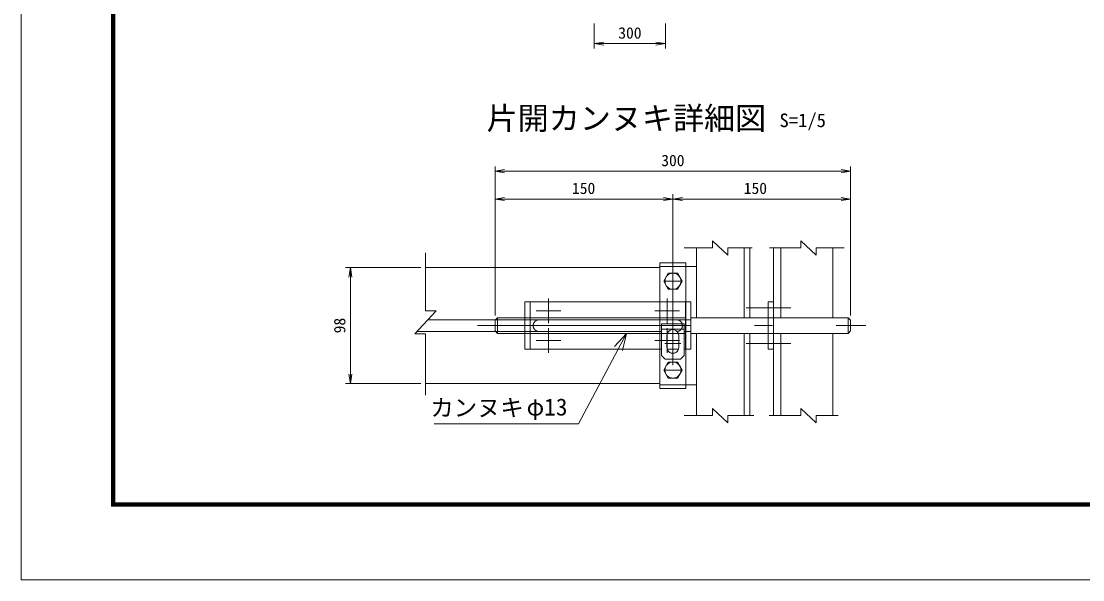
# Model space of a CAD drawing. Units: millimetres, scale not verified, with parts at other scales. Extents: x -5936 to 5936, y -4198 to 4198.
# Drawn here: x -5936 to -1455, y -4198 to -1838 of the extents above; entities that cross this region are included whole.
import ezdxf
from ezdxf.enums import TextEntityAlignment as Align

# ---------------------------------------------------------------- set-up
doc = ezdxf.new("R2010")
doc.units = ezdxf.units.MM
doc.header["$LTSCALE"] = 30
for name, pattern in [('USER2', [12.6, 8.4, -4.2]), ('USER3', [50.5, 30, -9, 2.5, -9]), ('USER4', [50.8, 31.75, -6.35, 6.35, -6.35])]:
    doc.linetypes.add(name, pattern=pattern)
for name, color, linetype, lineweight in [('0-2_D-STR3', 3, 'Continuous', 9), ('0-5_D-STR1', 1, 'Continuous', 9), ('0-6_D-STR-DIM', 7, 'Continuous', 9), ('0-7_D-STR-TXT', 7, 'Continuous', 9), ('0-C_0', 7, 'Continuous', 9), ('0-E_1', 7, 'Continuous', 9), ('0-F_D-TTL', 7, 'Continuous', 9)]:
    doc.layers.add(name, color=color, linetype=linetype, lineweight=lineweight)
doc.layers.add('0-4_D-TTL-TXT', color=7, linetype='Continuous')
doc.styles.add('ＭＳ ゴシック', font='')
doc.styles.get('ＭＳ ゴシック').set_extended_font_data('MS Gothic')

# ---------------------------------------------------------------- blocks, each defined once
blk = doc.blocks.new('_OPEN')
at = {"layer": '0-C_0'}
blk.add_line((-30, 5), (0, 0), dxfattribs=at)
blk.add_lwpolyline([(-30, -5), (0, 0), (-30, 0)], dxfattribs=at)
blk = doc.blocks.new('G98')
at = {"layer": '0-E_1'}
for q in [(98594.7, 22396.2), (97771.9, 21958.9), (102238.2, 14547.7)]:
    blk.add_line((97367.4, 23712.9), q, dxfattribs=at)

msp = doc.modelspace()

# ---------------------------------------------------------------- linework, layer by layer
at = {"layer": '0-2_D-STR3'}
for p, q in [((-3239.82, -2858.92), (-3129.82, -2858.92)), ((-3239.82, -2873.92), (-3239.82, -2858.92)), ((-3129.82, -2873.92), (-3129.82, -2858.92)), ((-3239.82, -2873.92), (-3239.82, -3373.92)), ((-3129.82, -2873.92), (-3129.82, -3373.92)), ((-3217.94, -2936.42), (-3151.7, -2936.42)), ((-3809.82, -3023.92), (-3109.82, -3023.92)), ((-3809.82, -3223.92), (-3809.82, -3023.92)), ((-3787.32, -3023.92), (-3787.32, -3223.92)), ((-3132.32, -3023.92), (-3132.32, -3223.92)), ((-3109.82, -3223.92), (-3109.82, -3023.92)), ((-2782.32, -3223.92), (-2782.32, -3023.92)), ((-2782.32, -3023.92), (-2759.82, -3023.92)), ((-2759.82, -3223.92), (-2759.82, -3023.92)), ((-3925.38, -3091.42), (-3935.38, -3101.42)), ((-3452.48, -3091.42), (-3925.38, -3091.42)), ((-3925.38, -3091.42), (-3925.38, -3156.42)), ((-3132.32, -3091.42), (-3787.32, -3091.42)), ((-2754.82, -3091.42), (-3109.82, -3091.42)), ((-2445.38, -3091.42), (-2757.32, -3091.42)), ((-2445.38, -3156.42), (-2445.38, -3091.42)), ((-2435.38, -3101.42), (-2445.38, -3091.42)), ((-3935.38, -3101.42), (-3935.38, -3146.42)), ((-3109.82, -3098.92), (-3932.88, -3098.92)), ((-3232.88, -3250.69), (-3232.88, -3115.69)), ((-3232.88, -3115.69), (-3137.88, -3115.69)), ((-3137.88, -3115.69), (-3137.88, -3250.69)), ((-3935.38, -3146.42), (-3925.38, -3156.42)), ((-3232.88, -3148.92), (-3932.88, -3148.92)), ((-3452.48, -3156.42), (-3925.38, -3156.42)), ((-3590.22, -3156.42), (-3787.32, -3156.42)), ((-3132.32, -3156.42), (-3495.22, -3156.42)), ((-3210.38, -3165.69), (-3210.38, -3215.69)), ((-3209.82, -3223.92), (-3209.82, -3173.92)), ((-3162.16, -3156.42), (-3208.6, -3156.42)), ((-3160.38, -3165.69), (-3160.38, -3215.69)), ((-2754.82, -3156.42), (-3109.82, -3156.42)), ((-2445.38, -3156.42), (-2757.32, -3156.42)), ((-3809.82, -3223.92), (-3232.88, -3223.92)), ((-3208.99, -3223.92), (-3161.78, -3223.92)), ((-3137.88, -3223.92), (-3109.82, -3223.92)), ((-2782.32, -3223.92), (-2759.82, -3223.92)), ((-3217.88, -3265.69), (-3232.88, -3250.69)), ((-3152.88, -3265.69), (-3217.88, -3265.69)), ((-3137.88, -3250.69), (-3152.88, -3265.69)), ((-3217.94, -3311.42), (-3151.7, -3311.42)), ((-3239.82, -3373.92), (-3239.82, -3388.92)), ((-3129.82, -3388.92), (-3239.82, -3388.92)), ((-3129.82, -3373.92), (-3129.82, -3388.92))]:
    msp.add_line(p, q, dxfattribs=at)
at = {"layer": '0-2_D-STR3', "linetype": 'USER2'}
for p, q in [((-3709.82, -3113.4), (-3709.82, -3009.45)), ((-3209.82, -3113.4), (-3209.82, -3009.45)), ((-3761.8, -3061.42), (-3657.86, -3061.42)), ((-3157.84, -3061.42), (-3261.78, -3061.42)), ((-3709.82, -3134.44), (-3709.82, -3238.4)), ((-3209.82, -3134.44), (-3209.82, -3238.4)), ((-3137.88, -3138.19), (-3232.88, -3138.19)), ((-3109.82, -3148.92), (-3137.88, -3148.92)), ((-3761.8, -3186.42), (-3657.86, -3186.42)), ((-3157.84, -3186.42), (-3261.78, -3186.42)), ((-3239.82, -3373.92), (-3129.82, -3373.92))]:
    msp.add_line(p, q, dxfattribs=at)
at = {"layer": '0-2_D-STR3', "linetype": 'USER4'}
for p, q in [((-2687.23, -3048.92), (-2876.17, -3048.92)), ((-2687.23, -3198.92), (-2876.17, -3198.92))]:
    msp.add_line(p, q, dxfattribs=at)
at = {"layer": '0-2_D-STR3', "linetype": 'USER3'}
for p, q in [((-4010.18, -3123.92), (-2370.95, -3123.92)), ((-3218.5, -3198.92), (-3151.13, -3198.92))]:
    msp.add_line(p, q, dxfattribs=at)
at = {"layer": '0-2_D-STR3'}
for points in [[(-3224.02, -2936.42), (-3204.42, -2902.48), (-3165.22, -2902.48), (-3145.62, -2936.42), (-3165.22, -2970.37), (-3204.42, -2970.37)], [(-3224.02, -3311.42), (-3204.42, -3345.37), (-3165.22, -3345.37), (-3145.62, -3311.42), (-3165.22, -3277.48), (-3204.42, -3277.48)]]:
    msp.add_lwpolyline(points, close=True, dxfattribs=at)
msp.add_lwpolyline([(-2435.38, -3101.42), (-2435.38, -3146.42), (-2445.38, -3156.42)], dxfattribs=at)
for centre in [(-3184.82, -2936.42), (-3184.82, -3311.42)]:
    msp.add_circle(centre, 34, dxfattribs=at)
at = {"layer": '0-2_D-STR3', "linetype": 'USER2'}
for centre, start, end in [((-3749.82, -3123.92), 89.99998, 269.99929), ((-3169.82, -3123.92), 270.00068, 89.99999)]:
    msp.add_arc(centre, 25, start, end, dxfattribs=at)
at = {"layer": '0-2_D-STR3'}
for centre, start, end in [((-3185.38, -3165.69), 0.00001, 180.00001), ((-3185.38, -3215.69), 180, 0.00001)]:
    msp.add_arc(centre, 25, start, end, dxfattribs=at)
at = {"layer": '0-5_D-STR1'}
for p, q in [((-2953.47, -2825.5), (-3018.09, -2765.5)), ((-3018.09, -2795.5), (-3018.09, -2765.5)), ((-2644.87, -2795.5), (-2644.87, -2765.5)), ((-2580.25, -2825.5), (-2644.87, -2765.5)), ((-4229.21, -3061.28), (-4229.21, -2816.01)), ((-3018.09, -2795.5), (-3137.31, -2795.5)), ((-3084.82, -2795.5), (-3084.82, -3091.42)), ((-2850.32, -2795.5), (-2953.47, -2795.5)), ((-2953.47, -2795.5), (-2953.47, -2825.5)), ((-2884.82, -2795.5), (-2884.82, -3091.42)), ((-2859.82, -2795.5), (-2859.82, -3091.42)), ((-2644.87, -2795.5), (-2777.96, -2795.5)), ((-2759.82, -2795.5), (-2759.82, -3091.42)), ((-2729.82, -2795.5), (-2729.82, -3091.42)), ((-2462.28, -2795.5), (-2580.25, -2795.5)), ((-2580.25, -2795.5), (-2580.25, -2825.5)), ((-2509.82, -2795.5), (-2509.82, -3091.42)), ((-3239.82, -2878.92), (-4229.21, -2878.92)), ((-3084.82, -2873.92), (-3129.82, -2873.92)), ((-4274.21, -3158.21), (-4184.21, -3061.28)), ((-4229.21, -3061.28), (-4184.21, -3061.28)), ((-3932.88, -3098.92), (-4219.17, -3098.92)), ((-4229.21, -3158.21), (-4274.21, -3158.21)), ((-3932.88, -3148.92), (-4265.59, -3148.92)), ((-4229.21, -3417.88), (-4229.21, -3158.21)), ((-3084.82, -3156.42), (-3084.82, -3503.83)), ((-2884.82, -3156.42), (-2884.82, -3503.83)), ((-2859.82, -3156.42), (-2859.82, -3503.83)), ((-2759.82, -3156.42), (-2759.82, -3503.83)), ((-2729.82, -3156.42), (-2729.82, -3503.83)), ((-2509.82, -3156.42), (-2509.82, -3503.83)), ((-3239.82, -3368.92), (-4229.21, -3368.92)), ((-3084.82, -3373.92), (-3129.82, -3373.92)), ((-3018.09, -3503.83), (-3018.09, -3473.83)), ((-2644.87, -3503.83), (-2644.87, -3473.83)), ((-3018.09, -3503.83), (-3137.31, -3503.83)), ((-2843.31, -3503.83), (-2953.47, -3503.83)), ((-2644.87, -3503.83), (-2778.68, -3503.83)), ((-2487.28, -3503.83), (-2580.25, -3503.83))]:
    msp.add_line(p, q, dxfattribs=at)
at = {"layer": '0-5_D-STR1', "linetype": 'USER2'}
msp.add_line((-3239.82, -2873.92), (-3129.82, -2873.92), dxfattribs=at)
at = {"layer": '0-5_D-STR1'}
for points in [[(-2953.47, -3503.83), (-2953.47, -3533.83), (-3018.09, -3473.83)], [(-2580.25, -3503.83), (-2580.25, -3533.83), (-2644.87, -3473.83)]]:
    msp.add_lwpolyline(points, dxfattribs=at)
at = {"layer": '0-6_D-STR-DIM'}
for p, q in [((-3516.8, -1847.68), (-3516.8, -1952.53)), ((-3216.8, -1847.68), (-3216.8, -1952.53)), ((-3256.8, -1932.53), (-3476.8, -1932.53)), ((-3935.38, -3081.42), (-3935.38, -2451.23)), ((-2435.38, -3081.42), (-2435.38, -2451.23)), ((-3895.38, -2471.23), (-2475.38, -2471.23)), ((-3935.38, -3081.42), (-3935.38, -2568.92)), ((-3895.38, -2588.92), (-3225.38, -2588.92)), ((-3185.38, -3095.69), (-3185.38, -2568.92)), ((-3184.82, -3291.42), (-3184.82, -2568.92)), ((-3144.82, -2588.92), (-2475.38, -2588.92)), ((-2435.38, -3081.42), (-2435.38, -2568.92)), ((-4249.21, -2878.92), (-4566.61, -2878.92)), ((-4546.61, -2918.92), (-4546.61, -3328.92)), ((-4249.21, -3368.92), (-4566.61, -3368.92))]:
    msp.add_line(p, q, dxfattribs=at)
at = {"layer": '0-7_D-STR-TXT'}
msp.add_line((-3583.49, -3538.31), (-4192.35, -3538.31), dxfattribs=at)
at = {"layer": '0-F_D-TTL', "color": 2, "lineweight": 18}
msp.add_lwpolyline([(-5936, 4197.6), (5936, 4197.6), (5936, -4197.6), (-5936, -4197.6)], close=True, dxfattribs=at)
at = {"layer": '0-F_D-TTL'}
for points in [[(-5554.4, 3886.67), (5554.4, 3886.67), (5554.4, -3886.67), (-5554.4, -3886.67)], [(-5550.87, 3883.13), (5550.87, 3883.13), (5550.87, -3883.13), (-5550.87, -3883.13)], [(-5547.33, 3879.6), (5547.33, 3879.6), (5547.33, -3879.6), (-5547.33, -3879.6)], [(-5543.8, 3876.07), (5543.8, 3876.07), (5543.8, -3876.07), (-5543.8, -3876.07)], [(-5540.27, 3872.53), (5540.27, 3872.53), (5540.27, -3872.53), (-5540.27, -3872.53)]]:
    msp.add_lwpolyline(points, close=True, dxfattribs=at)

# ---------------------------------------------------------------- block references
at = {"layer": '0-2_D-STR3', "xscale": -0.04166667, "yscale": 0.04166667}
msp.add_blockref('G98', (676.44, -4144.46), dxfattribs=at)
at = {"layer": '0-6_D-STR-DIM', "xscale": 1.333333, "yscale": 1.333333}
for p, rotation in [((-3516.8, -1932.53), 180), ((-3935.38, -2471.23), 180), ((-3935.38, -2588.92), 180), ((-3184.82, -2588.92), 180), ((-4546.61, -2878.92), 90), ((-4546.61, -3368.92), 270)]:
    msp.add_blockref('_OPEN', p, dxfattribs=dict(at, rotation=rotation))
for p in [(-3216.8, -1932.53), (-2435.38, -2471.23), (-3185.38, -2588.92), (-2435.38, -2588.92)]:
    msp.add_blockref('_OPEN', p, dxfattribs=at)

# ---------------------------------------------------------------- texts
at = {"layer": '0-4_D-TTL-TXT', "style": 'ＭＳ ゴシック'}
for s, height, p in [('片開カンヌキ詳細図', 96.11, (-3971.26, -2324.4)), ('S=1/5', 57.62, (-2735, -2302.58))]:
    msp.add_text(s, height=height, dxfattribs=at).set_placement(p, align=Align.BOTTOM_LEFT)
at = {"layer": '0-6_D-STR-DIM', "style": 'ＭＳ ゴシック'}
for s, p in [('300', (-3415.68, -1925.78)), ('300', (-3234.26, -2464.48)), ('150', (-3611.03, -2582.17)), ('150', (-2886.03, -2582.17))]:
    msp.add_text(s, height=48.17, dxfattribs=at).set_placement(p, align=Align.BOTTOM_LEFT)
msp.add_text('98', height=48.17, rotation=90, dxfattribs=at).set_placement((-4553.35, -3156.42), align=Align.BOTTOM_LEFT)
at = {"layer": '0-7_D-STR-TXT', "style": 'ＭＳ ゴシック'}
for s, p in [('カンヌキ', (-4208.72, -3528.24)), ('φ13', (-3802.73, -3525.21))]:
    msp.add_text(s, height=72.14, dxfattribs=at).set_placement(p, align=Align.BOTTOM_LEFT)

doc.saveas('drawing.dxf')
